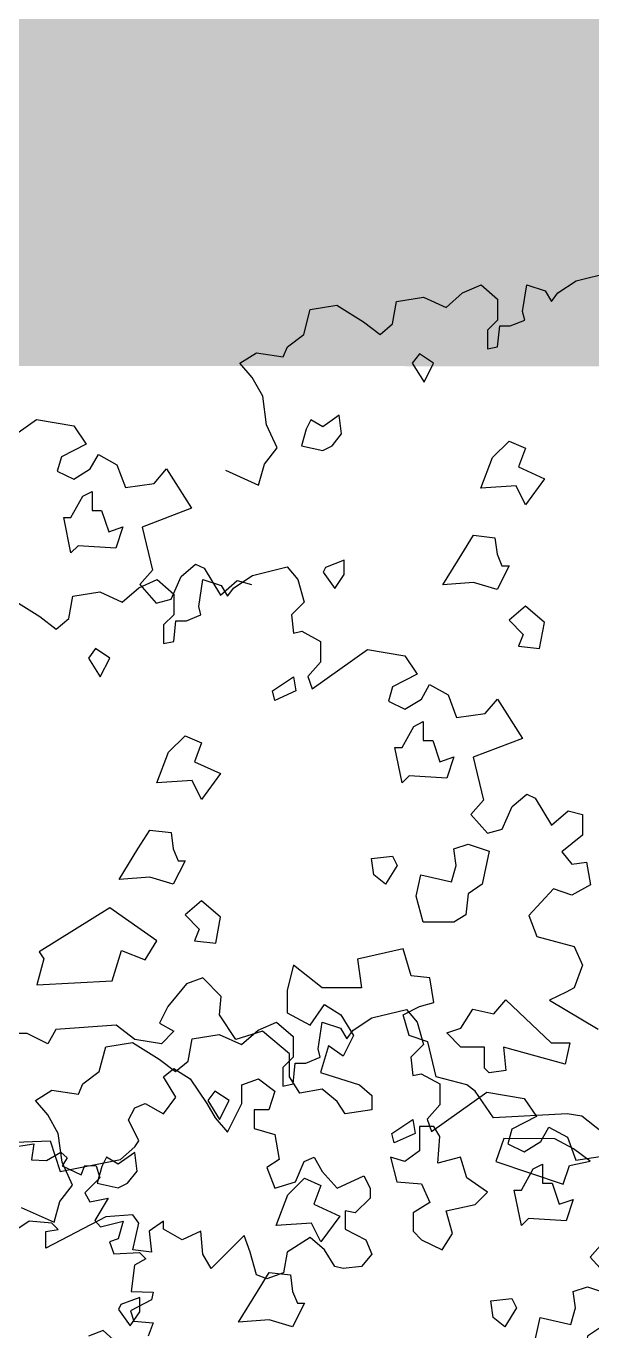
# Model space of a CAD drawing. Header units: inches. Extents: x 11.9 to 85.3, y 21.1 to 37.4.
# Drawn here: x 22.189 to 22.616, y 23.388 to 24.372 of the extents above; entities that cross this region are included whole.
import ezdxf

# ---------------------------------------------------------------- set-up
doc = ezdxf.new("R2010")
doc.units = ezdxf.units.IN
doc.header["$MEASUREMENT"] = 0
for name, color, linetype in [('CAY', 94, 'Continuous'), ('CAY-3', 61, 'Continuous'), ('Layer1', 7, 'Continuous')]:
    doc.layers.add(name, color=color, linetype=linetype)

# ---------------------------------------------------------------- blocks, each defined once
blk = doc.blocks.new('A$C76451831')
at = {"layer": 'CAY'}
for p, q in [((1448.6, 1909.2), (1479.9, 1929.8)), ((1479.9, 1929.8), (1538.3, 1944)), ((1538.3, 1944), (1555.9, 1922.7)), ((1261.1, 1885), (1288.9, 1909.2)), ((1288.9, 1909.2), (1320.1, 1922.7)), ((1320.1, 1922.7), (1347.8, 1898.6)), ((1389.7, 1877.9), (1396.8, 1922.7)), ((1396.8, 1922.7), (1427.4, 1912.7)), ((1427.4, 1912.7), (1438, 1895)), ((1438, 1895), (1448.6, 1909.2)), ((1555.9, 1922.7), (1566.6, 1885)), ((1033, 1881.5), (1077.8, 1888.5)), ((1077.8, 1888.5), (1122.6, 1860.8)), ((1171.5, 1857.3), (1178, 1895)), ((1178, 1895), (1223.4, 1902.1)), ((1223.4, 1902.1), (1261.1, 1885)), ((1347.8, 1898.6), (1347.8, 1863.8)), ((1022.3, 1839.6), (1033, 1881.5)), ((1347.8, 1863.8), (1330.7, 1846.6)), ((1369, 1853.7), (1393.2, 1863.8)), ((1393.2, 1863.8), (1389.7, 1877.9)), ((1566.6, 1885), (1545.3, 1863.8)), ((1545.3, 1863.8), (1548.9, 1833.1)), ((1122.6, 1860.8), (1150.3, 1839.6)), ((1150.3, 1839.6), (1171.5, 1857.3)), ((1330.7, 1846.6), (1330.7, 1815.4)), ((1347.8, 1818.9), (1351.4, 1853.7)), ((1351.4, 1853.7), (1369, 1853.7)), ((994.6, 1818.9), (1022.3, 1839.6)), ((1548.9, 1833.1), (1563, 1836)), ((1563, 1836), (1594.3, 1818.9)), ((915, 1791.2), (942.7, 1808.3)), ((942.7, 1808.3), (987.6, 1801.8)), ((987.6, 1801.8), (994.6, 1818.9)), ((1330.7, 1815.4), (1347.8, 1818.9)), ((1580.1, 1739.3), (1673.3, 1805.4)), ((1594.3, 1818.9), (1594.3, 1784.1)), ((1673.3, 1805.4), (1735.8, 1794.7)), ((935.7, 1767), (915, 1791.2)), ((1594.3, 1784.1), (1573, 1759.9)), ((1735.8, 1794.7), (1756.4, 1764.1)), ((3764, 1772.8), (3822.4, 1787)), ((953.4, 1735.8), (935.7, 1767)), ((1573, 1759.9), (1580.1, 1739.3)), ((1756.4, 1764.1), (1715.1, 1742.8)), ((3573, 1752.2), (3604.2, 1765.7)), ((3604.2, 1765.7), (3631.9, 1741.6)), ((3673.8, 1720.9), (3680.9, 1765.7)), ((3680.9, 1765.7), (3711.5, 1755.7)), ((3711.5, 1755.7), (3722.2, 1738)), ((3732.8, 1752.2), (3764, 1772.8)), ((959.8, 1687.4), (953.4, 1735.8)), ((1715.1, 1742.8), (1708.1, 1718.6)), ((1763.5, 1722.2), (1777.1, 1746.4)), ((1777.1, 1746.4), (1808.3, 1729.3)), ((3455.6, 1700.3), (3462.1, 1738)), ((3462.1, 1738), (3507.5, 1745.1)), ((3507.5, 1745.1), (3545.3, 1728)), ((3545.3, 1728), (3573, 1752.2)), ((3631.9, 1741.6), (3631.9, 1706.7)), ((3722.2, 1738), (3732.8, 1752.2)), ((1708.1, 1718.6), (1735.8, 1705.1)), ((1735.8, 1705.1), (1763.5, 1722.2)), ((1808.3, 1729.3), (1822.5, 1690.9)), ((3306.5, 1682.6), (3317.1, 1724.4)), ((3317.1, 1724.4), (3361.9, 1731.5)), ((3361.9, 1731.5), (3406.7, 1703.8)), ((3677.3, 1706.7), (3673.8, 1720.9)), ((1822.5, 1690.9), (1870.8, 1698)), ((3406.7, 1703.8), (3434.4, 1682.6)), ((3434.4, 1682.6), (3455.6, 1700.3)), ((3631.9, 1706.7), (3614.8, 1689.6)), ((3614.8, 1689.6), (3614.8, 1658.4)), ((3631.9, 1661.9), (3635.5, 1696.7)), ((3635.5, 1696.7), (3653.2, 1696.7)), ((3653.2, 1696.7), (3677.3, 1706.7)), ((977.5, 1649), (959.8, 1687.4)), ((3278.8, 1661.9), (3306.5, 1682.6)), ((956.3, 1621.3), (977.5, 1649)), ((3199.2, 1634.2), (3226.9, 1651.3)), ((3226.9, 1651.3), (3271.7, 1644.8)), ((3271.7, 1644.8), (3278.8, 1661.9)), ((3614.8, 1658.4), (3631.9, 1661.9)), ((3219.8, 1610), (3199.2, 1634.2)), ((890.9, 1611.3), (946.3, 1586.5)), ((946.3, 1586.5), (956.3, 1621.3)), ((3237.5, 1578.7), (3219.8, 1610)), ((3244, 1530.4), (3237.5, 1578.7)), ((1867.9, 1552.3), (1846.6, 1528.1)), ((2764.5, 1473.6), (2857.6, 1539.7)), ((2857.6, 1539.7), (2920.1, 1529)), ((1846.6, 1528.1), (1874.3, 1496.9)), ((2920.1, 1529), (2940.8, 1498.4)), ((3261.7, 1492), (3244, 1530.4)), ((2940.8, 1498.4), (2899.5, 1477.1)), ((3240.4, 1464.3), (3261.7, 1492)), ((2899.5, 1477.1), (2892.4, 1452.9)), ((2947.9, 1456.5), (2961.4, 1480.7)), ((2961.4, 1480.7), (2992.7, 1463.6)), ((2892.4, 1452.9), (2920.1, 1439.4)), ((2920.1, 1439.4), (2947.9, 1456.5)), ((2992.7, 1463.6), (3006.8, 1425.2)), ((3055.2, 1432.3), (3075.8, 1456.5)), ((3075.8, 1456.5), (3117.7, 1390.4)), ((3175, 1454.3), (3230.4, 1429.5)), ((3230.4, 1429.5), (3240.4, 1464.3)), ((3006.8, 1425.2), (3055.2, 1432.3)), ((3117.7, 1390.4), (3035.1, 1358.6)), ((3035.1, 1358.6), (3052.2, 1286.6)), ((3052.2, 1286.6), (3031, 1262.4))]:
    blk.add_line(p, q, dxfattribs=at)
for points in [[(1240.2, 1791.1), (1216.4, 1806.9), (1204.5, 1791.1), (1224.3, 1759.4)], [(1537.1, 1751.5), (1548.9, 1759.4), (1552.9, 1735.6), (1517.3, 1719.8), (1513.3, 1735.6)], [(1085.8, 1672.3), (1081.8, 1704), (1054.1, 1684.2), (1034.3, 1696), (1026.4, 1680.2), (1018.5, 1652.5), (1054.1, 1644.6), (1069.9, 1652.5)], [(1750.8, 1676.2), (1766.7, 1684.2), (1766.7, 1652.5), (1782.5, 1652.5), (1794.4, 1616.8), (1818.1, 1624.8), (1806.3, 1589.1), (1742.9, 1593.1), (1731.1, 1581.2), (1719.2, 1640.6), (1731.1, 1640.6)], [(1339.1, 1632.7), (1366.8, 1660.4), (1394.5, 1648.5), (1382.7, 1616.8), (1426.2, 1597), (1394.5, 1553.5), (1378.7, 1585.2), (1319.3, 1581.2)], [(3524.3, 1634.1), (3500.5, 1649.9), (3488.6, 1634.1), (3508.4, 1602.4)], [(3369.9, 1515.3), (3365.9, 1547), (3338.2, 1527.2), (3318.4, 1539), (3310.5, 1523.2), (3302.6, 1495.5), (3338.2, 1487.6), (3354, 1495.5)], [(1287.7, 1470.3), (1307.5, 1502), (1343.1, 1498), (1347, 1470.3), (1355, 1450.5), (1366.8, 1450.5), (1347, 1410.9), (1307.5, 1422.8), (1256, 1418.8)], [(3623.3, 1475.7), (3651, 1503.4), (3678.7, 1491.5), (3666.8, 1459.8), (3710.3, 1440), (3678.7, 1396.5), (3662.8, 1428.1), (3603.5, 1424.2)], [(1754.8, 1391.1), (1762.7, 1426.7), (1814.2, 1414.8), (1822.1, 1442.6), (1818.1, 1470.3), (1841.9, 1478.2), (1877.5, 1466.3), (1865.7, 1410.9), (1841.9, 1395), (1837.9, 1359.4), (1818.1, 1347.5), (1766.7, 1347.5)], [(1058.5, 1448.2), (1054.5, 1440.3), (1074.3, 1412.6), (1090.2, 1436.3), (1090.2, 1460.1)], [(1683.5, 1426.7), (1679.6, 1454.5), (1715.2, 1458.4), (1723.1, 1442.6), (1703.3, 1410.9)], [(2935.2, 1410.5), (2951, 1418.5), (2951, 1386.8), (2966.9, 1386.8), (2978.8, 1351.1), (3002.5, 1359.1), (2990.6, 1323.4), (2927.3, 1327.4), (2915.4, 1315.5), (2903.5, 1374.9), (2915.4, 1374.9)], [(3571.8, 1313.3), (3591.6, 1345), (3627.2, 1341), (3631.2, 1313.3), (3639.1, 1293.5), (3651, 1293.5), (3631.2, 1253.9), (3591.6, 1265.8), (3540.1, 1261.8)], [(3342.6, 1291.2), (3338.7, 1283.3), (3358.5, 1255.6), (3374.3, 1279.3), (3374.3, 1303.1)], [(3702.4, 1154.9), (3710.3, 1198.4), (3678.7, 1226.2), (3651, 1202.4), (3674.7, 1178.6), (3666.8, 1158.8)]]:
    blk.add_lwpolyline(points, close=True, dxfattribs=at)
for points in [[(5525.9, 1634.2), (5570.2, 1640.6), (5566, 1614.2), (5591.3, 1613.1), (5615.5, 1626.8), (5626.1, 1617.3), (5617.7, 1603.6), (5649.3, 1588.9), (5655.6, 1604.7), (5674.6, 1603.6), (5680.9, 1583.6), (5655.6, 1558.3), (5664.1, 1543.5), (5694.7, 1549.8), (5672.5, 1511.9), (5682, 1501.3), (5720, 1510.8), (5711.5, 1481.3), (5696.8, 1476), (5704.1, 1456), (5747.4, 1458.1), (5757.9, 1447.5), (5738.9, 1437), (5733.7, 1392.7), (5770.6, 1391.6), (5767.4, 1379), (5732.6, 1360), (5737.9, 1343.1), (5770.6, 1340), (5762.2, 1317.8)], [(5725.2, 1292.5), (5686.2, 1327.3), (5662, 1317.8)]]:
    blk.add_lwpolyline(points, dxfattribs=at)
at = {"layer": 'CAY-3'}
for p, q in [((3100.6, 1276), (3124.7, 1296.6)), ((3124.7, 1296.6), (3138.9, 1290.1)), ((3083.5, 1237.6), (3100.6, 1276)), ((3138.9, 1290.1), (3166.6, 1244.7)), ((3188.9, 1257), (3220.2, 1277.6)), ((3220.2, 1277.6), (3278.5, 1291.8)), ((3278.5, 1291.8), (3296.2, 1270.6)), ((2918.3, 1242.8), (2963.7, 1249.9)), ((2963.7, 1249.9), (3001.4, 1232.8)), ((3001.4, 1232.8), (3029.1, 1257)), ((3029.1, 1257), (3060.4, 1270.6)), ((3031, 1262.4), (3058.7, 1231.2)), ((3060.4, 1270.6), (3088.1, 1246.4)), ((3130, 1225.7), (3137, 1270.6)), ((3137, 1270.6), (3167.7, 1260.5)), ((3166.6, 1244.7), (3194.3, 1268.9)), ((3167.7, 1260.5), (3178.3, 1242.8)), ((3178.3, 1242.8), (3188.9, 1257)), ((3194.3, 1268.9), (3218.5, 1262.4)), ((3296.2, 1270.6), (3306.9, 1232.8)), ((2818.1, 1236.4), (2862.9, 1208.6)), ((2911.8, 1205.1), (2918.3, 1242.8)), ((3058.7, 1231.2), (3083.5, 1237.6)), ((3088.1, 1246.4), (3088.1, 1211.6)), ((3306.9, 1232.8), (3285.6, 1211.6)), ((2862.9, 1208.6), (2890.6, 1187.4)), ((3088.1, 1211.6), (3071, 1194.5)), ((3109.3, 1201.6), (3133.5, 1211.6)), ((3133.5, 1211.6), (3130, 1225.7)), ((3285.6, 1211.6), (3289.2, 1180.9)), ((2890.6, 1187.4), (2911.8, 1205.1)), ((3071, 1194.5), (3071, 1163.2)), ((3088.1, 1166.8), (3091.6, 1201.6)), ((3091.6, 1201.6), (3109.3, 1201.6)), ((3289.2, 1180.9), (3303.3, 1183.9)), ((3303.3, 1183.9), (3334.6, 1166.8)), ((3071, 1163.2), (3088.1, 1166.8)), ((3334.6, 1166.8), (3334.6, 1131.9)), ((3320.4, 1087.1), (3413.6, 1153.2)), ((3413.6, 1153.2), (3476.1, 1142.6)), ((3476.1, 1142.6), (3496.7, 1111.9)), ((3334.6, 1131.9), (3313.3, 1107.8)), ((3313.3, 1107.8), (3320.4, 1087.1)), ((3496.7, 1111.9), (3455.4, 1090.7)), ((3455.4, 1090.7), (3448.4, 1066.5)), ((3503.8, 1070), (3517.3, 1094.2)), ((3517.3, 1094.2), (3548.6, 1077.1)), ((3548.6, 1077.1), (3562.7, 1038.8)), ((3448.4, 1066.5), (3476.1, 1052.9)), ((3476.1, 1052.9), (3503.8, 1070)), ((3611.1, 1045.8), (3631.7, 1070)), ((3631.7, 1070), (3673.6, 1003.9)), ((3562.7, 1038.8), (3611.1, 1045.8)), ((3673.6, 1003.9), (3591, 972.1)), ((3591, 972.1), (3608.1, 900.1)), ((3608.1, 900.1), (3586.9, 875.9)), ((3656.5, 889.5), (3680.7, 910.2)), ((3680.7, 910.2), (3694.8, 903.7)), ((3694.8, 903.7), (3722.5, 858.3)), ((3639.4, 851.2), (3656.5, 889.5)), ((3722.5, 858.3), (3750.2, 882.4)), ((3750.2, 882.4), (3774.4, 875.9)), ((3586.9, 875.9), (3614.6, 844.7)), ((3774.4, 875.9), (3774.4, 841.1)), ((3614.6, 844.7), (3639.4, 851.2)), ((3774.4, 841.1), (3739.6, 813.4)), ((3739.6, 813.4), (3756.7, 792.8)), ((3756.7, 792.8), (3780.9, 795.7)), ((3780.9, 795.7), (3788, 758)), ((3725.5, 750.9), (3684.2, 706.1)), ((3756.7, 740.3), (3725.5, 750.9)), ((3788, 758), (3756.7, 740.3)), ((3684.2, 706.1), (3697.8, 671.3)), ((3697.8, 671.3), (3760.3, 654.2)), ((3473.1, 650.6), (3396.5, 632.9)), ((3486.7, 605.2), (3473.1, 650.6)), ((3760.3, 654.2), (3774.4, 622.9)), ((3289.2, 622.9), (3278.5, 581)), ((3337.5, 584.6), (3289.2, 622.9)), ((3396.5, 632.9), (3403.5, 584.6)), ((3774.4, 622.9), (3760.3, 584.6)), ((3137, 601.7), (3109.3, 591.6)), ((3167.7, 570.4), (3137, 601.7)), ((3517.9, 601.7), (3486.7, 605.2)), ((3525, 560.4), (3517.9, 601.7)), ((3109.3, 591.6), (3078.1, 553.3)), ((3164.8, 539.7), (3167.7, 570.4)), ((3278.5, 581), (3278.5, 542.7)), ((3403.5, 584.6), (3337.5, 584.6)), ((3746.7, 577.5), (3719, 563.9)), ((3760.3, 584.6), (3746.7, 577.5)), ((3078.1, 553.3), (3063.9, 525.6)), ((3316.9, 522), (3341, 556.8)), ((3341, 556.8), (3368.8, 539.7)), ((3473.1, 539.7), (3500.8, 553.3)), ((3500.8, 553.3), (3525, 560.4)), ((3719, 563.9), (3800.7, 515.2)), ((3192.5, 497.8), (3164.8, 539.7)), ((3278.5, 542.7), (3316.9, 522)), ((3368.8, 539.7), (3390, 504.9)), ((3483.1, 504.9), (3473.1, 539.7)), ((2841.8, 507.9), (2797, 507.9)), ((2876.6, 490.8), (2841.8, 507.9)), ((2890.2, 514.9), (2876.6, 490.8)), ((2991.4, 522), (2890.2, 514.9)), ((3022.7, 497.8), (2991.4, 522)), ((3063.9, 525.6), (3088.1, 512)), ((3088.1, 512), (3067.5, 490.8)), ((3237.3, 512), (3192.5, 497.8)), ((3282.1, 473.7), (3237.3, 512)), ((3390, 504.9), (3372.3, 470.1)), ((3514.4, 494.3), (3483.1, 504.9)), ((3067.5, 490.8), (3022.7, 497.8)), ((3348.1, 487.2), (3334.6, 442.4)), ((3372.3, 470.1), (3348.1, 487.2)), ((3528.5, 435.3), (3514.4, 494.3)), ((3282.1, 435.3), (3282.1, 473.7)), ((3071, 435.3), (3088.1, 449.5)), ((3088.1, 449.5), (3115.8, 431.8)), ((3334.6, 442.4), (3400, 421.8)), ((3091.6, 401.1), (3071, 435.3)), ((3115.8, 431.8), (3143.5, 390.5)), ((3202.5, 421.8), (3230.2, 431.8)), ((3202.5, 390.5), (3202.5, 421.8)), ((3230.2, 431.8), (3257.9, 411.1)), ((3299.8, 407.6), (3282.1, 435.3)), ((3400, 421.8), (3420.6, 404.1)), ((3580.4, 421.8), (3528.5, 435.3)), ((3594, 411.1), (3580.4, 421.8)), ((3071, 373.4), (3091.6, 401.1)), ((3257.9, 411.1), (3247.9, 379.9)), ((3337.5, 414.7), (3299.8, 407.6)), ((3362.3, 394), (3337.5, 414.7)), ((3420.6, 404.1), (3420.6, 379.9)), ((3625.2, 366.3), (3594, 411.1)), ((3012, 362.8), (3022.7, 383.4)), ((3022.7, 383.4), (3039.8, 390.5)), ((3039.8, 390.5), (3071, 373.4)), ((3143.5, 390.5), (3157.7, 366.3)), ((3178.3, 342.1), (3202.5, 390.5)), ((3223.1, 379.9), (3223.1, 348.6)), ((3247.9, 379.9), (3223.1, 379.9)), ((3375.8, 373.4), (3362.3, 394)), ((3420.6, 379.9), (3375.8, 373.4)), ((3748.8, 373.1), (3625.2, 366.3)), ((3773, 369.5), (3748.8, 373.1)), ((3029.1, 328), (3012, 362.8)), ((3157.7, 366.3), (3178.3, 342.1)), ((3807.8, 341.8), (3773, 369.5)), ((3223.1, 348.6), (3257.9, 338.6)), ((3257.9, 338.6), (3265, 296.7)), ((2744, 322.4), (2880.2, 328)), ((2880.2, 328), (2897.3, 276)), ((2998.5, 296.7), (3022.7, 317.9)), ((3022.7, 317.9), (3029.1, 328)), ((2897.3, 276), (2998.5, 296.7)), ((3265, 296.7), (3244.4, 283.1)), ((3292.7, 259), (3306.9, 293.2)), ((3306.9, 293.2), (3323.9, 300.2)), ((3323.9, 300.2), (3337.5, 276.1)), ((3244.4, 283.1), (3257.9, 248.3)), ((3337.5, 276.1), (3362.3, 248.3)), ((3362.3, 248.3), (3407.1, 269)), ((3407.1, 269), (3417.7, 248.3)), ((3257.9, 248.3), (3292.7, 259)), ((3417.7, 248.3), (3417.7, 231.2)), ((3417.7, 231.2), (3392.9, 207)), ((2973.7, 200), (2873.1, 147.5)), ((3019.1, 203.5), (2973.7, 200)), ((3029.1, 189.3), (3019.1, 203.5)), ((3375.8, 210), (3375.8, 179.3)), ((3392.9, 207), (3375.8, 210)), ((2845.4, 192.9), (2824.7, 178.7)), ((2883.1, 189.3), (2845.4, 192.9)), ((2873.1, 175.2), (2893.7, 178.7)), ((2893.7, 178.7), (2883.1, 189.3)), ((3019.1, 144.5), (3029.1, 189.3)), ((3071, 192.9), (3046.8, 175.8)), ((3046.8, 175.8), (3050.4, 141)), ((3071, 179.3), (3071, 192.9)), ((3102.3, 161.6), (3071, 179.3)), ((3133.5, 175.8), (3102.3, 161.6)), ((3137, 137.4), (3133.5, 175.8)), ((3375.8, 179.3), (3410.6, 161.6)), ((2873.1, 147.5), (2873.1, 175.2)), ((3206, 168.7), (3181.9, 144.5)), ((3216.6, 141), (3206, 168.7)), ((3316.9, 165.2), (3278.5, 141)), ((3341, 144.5), (3316.9, 165.2)), ((3410.6, 161.6), (3420.6, 137.4)), ((3050.4, 141), (3019.1, 144.5)), ((3150.6, 113.3), (3137, 137.4)), ((3181.9, 144.5), (3150.6, 113.3)), ((3226.7, 102.6), (3216.6, 141)), ((3278.5, 141), (3272.1, 106.2)), ((3358.7, 116.8), (3341, 144.5)), ((3420.6, 137.4), (3403.5, 116.8)), ((3372.3, 113.3), (3358.7, 116.8)), ((3403.5, 116.8), (3372.3, 113.3)), ((3244.4, 96.1), (3226.7, 102.6)), ((3272.1, 106.2), (3244.4, 96.1))]:
    blk.add_line(p, q, dxfattribs=at)
for points in [[(2980.4, 1138.9), (2956.7, 1154.8), (2944.8, 1138.9), (2964.6, 1107.2)], [(3277.4, 1099.3), (3289.2, 1107.2), (3293.2, 1083.5), (3257.6, 1067.6), (3253.6, 1083.5)], [(3491.1, 1024.1), (3507, 1032), (3507, 1000.3), (3522.8, 1000.3), (3534.7, 964.7), (3558.4, 972.6), (3546.6, 936.9), (3483.2, 940.9), (3471.3, 929), (3459.5, 988.4), (3471.3, 988.4)], [(3079.4, 980.5), (3107.1, 1008.2), (3134.8, 996.3), (3123, 964.7), (3166.5, 944.9), (3134.8, 901.3), (3119, 933), (3059.6, 929)], [(3027.9, 818.1), (3047.7, 849.8), (3083.4, 845.8), (3087.3, 818.1), (3095.2, 798.3), (3107.1, 798.3), (3087.3, 758.7), (3047.7, 770.6), (2996.3, 766.6)], [(3495.1, 738.9), (3503, 774.6), (3554.5, 762.7), (3562.4, 790.4), (3558.4, 818.1), (3582.2, 826), (3617.8, 814.2), (3605.9, 758.7), (3582.2, 742.9), (3578.2, 707.2), (3558.4, 695.3), (3507, 695.3)], [(3423.8, 774.6), (3419.9, 802.3), (3455.5, 806.2), (3463.4, 790.4), (3443.6, 758.7)], [(3158.6, 659.7), (3166.5, 703.3), (3134.8, 731), (3107.1, 707.2), (3130.9, 683.5), (3123, 663.7)], [(3039.8, 632), (3059.6, 663.7), (2980.4, 719.1), (2862.1, 645.5), (2870, 633.6), (2858.2, 590.1), (2984.4, 596.3), (3000.2, 647.8)], [(3570.3, 517.1), (3590.1, 548.8), (3625.7, 540.9), (3645.5, 564.6), (3721.6, 492.2), (3753.2, 492.2), (3745.3, 456.6), (3641.6, 485.4), (3645.5, 445.8), (3617.8, 441.9), (3609.9, 449.8), (3609.9, 485.4), (3570.3, 485.4), (3546.6, 509.2)], [(3535, 335), (3525, 352.1), (3500.8, 352.1), (3500.8, 310.9), (3476.1, 293.2), (3451.9, 300.2), (3462.5, 259), (3503.8, 255.4), (3517.9, 224.1), (3490.2, 207), (3490.2, 175.8), (3503.8, 161.6), (3538.6, 144.5), (3556.3, 172.2), (3545.6, 210), (3594, 220.6), (3614.6, 241.3), (3580.4, 265.4), (3569.8, 300.2), (3531.5, 290.2)], [(3728.2, 331.2), (3642.3, 331.5), (3628.8, 293.2), (3741.7, 255.1), (3752.3, 286.4), (3787.1, 293.5), (3759.4, 314.1)]]:
    blk.add_lwpolyline(points, close=True, dxfattribs=at)

msp = doc.modelspace()

# ---------------------------------------------------------------- hatches: boundary and pattern name
at = {"layer": 'Layer1', "true_color": 0x939598}
h = msp.add_hatch(color=252, dxfattribs=at)
h.dxf.hatch_style = 1
h.paths.add_polyline_path([(63.37227, 24.96911), (63.37227, 24.98863), (63.27009, 24.98863), (19.2205, 24.98863), (19.2205, 25.09242), (18.88387, 24.5256), (18.8823, 24.11828), (61.45857, 24.08746)])

# ---------------------------------------------------------------- block references
at = {"layer": 'CAY', "xscale": 0.0004489089019145984, "yscale": 0.0004489089019145984, "zscale": 0.0004489089019145984}
for p in [(20.91449, 23.38433), (19.69482, 22.79263), (21.78568, 22.75783)]:
    msp.add_blockref('A$C76451831', p, dxfattribs=at)

doc.saveas('drawing.dxf')
